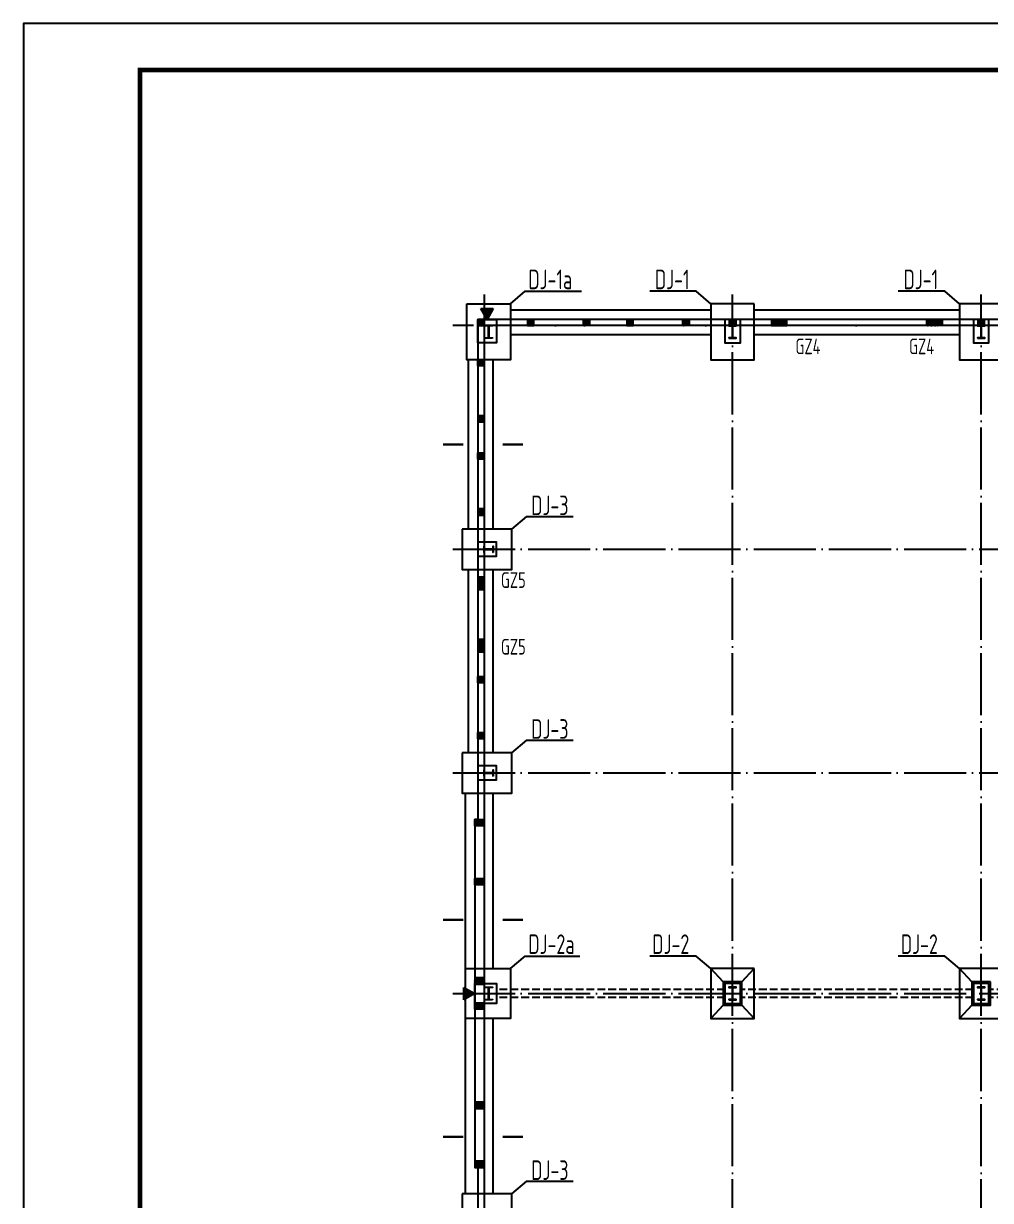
# Model space of a CAD drawing. Extents: x 32461 to 372567, y -698896 to 182569.
# Drawn here: x 74273 to 105393, y -39593 to -1707 of the extents above; entities that cross this region are included whole.
import ezdxf

# ---------------------------------------------------------------- set-up
doc = ezdxf.new("R2010")
doc.units = 0
doc.header["$LTSCALE"] = 1000
doc.header["$MEASUREMENT"] = 0
for name, pattern in [('DASH', [0.35, 0.25, -0.1]), ('DASHDOT', [25.4, 12.7, -6.35, 0, -6.35]), ('DOTE', [2.42, 2, -0.2, 0.02, -0.2])]:
    doc.linetypes.add(name, pattern=pattern)
for name, color, linetype in [('DHX', 1, 'DASHDOT'), ('DIM_SYMB', 3, 'CONTINUOUS'), ('DOTE', 252, 'CONTINUOUS'), ('GZ', 30, 'CONTINUOUS'), ('GZWZ', 20, 'CONTINUOUS'), ('PUB_TITLE', 4, 'CONTINUOUS'), ('S1', 2, 'CONTINUOUS'), ('WALL', 6, 'CONTINUOUS'), ('基础', 2, 'CONTINUOUS'), ('基础堆坡线', 97, 'CONTINUOUS'), ('基础编号', 255, 'CONTINUOUS'), ('柱', 2, 'CONTINUOUS'), ('梁', 4, 'DASH'), ('钢柱', 3, 'CONTINUOUS')]:
    doc.layers.add(name, color=color, linetype=linetype)
doc.styles.add('TSSD_REIN', font='atssdeng.shx', dxfattribs={"width": 0.7, "bigfont": 'atssdchn.shx'})

msp = doc.modelspace()

# ---------------------------------------------------------------- hatches: boundary and pattern name
at = {"layer": 'DHX'}
for points in [[(88990, -10882.5), (89389.7, -10882.5), (89193.1, -11230.6)], [(88445, -33133.6), (88445, -32733.9), (88793.1, -32930.6)]]:
    msp.add_hatch(color=256, dxfattribs=at).paths.add_polyline_path(points)
at = {"layer": 'GZ'}
h = msp.add_hatch(dxfattribs=at)
h.set_pattern_fill('钢筋混凝土', color=256, scale=20, style=0)
h.set_pattern_definition([(135, (142477.694, -87035.726), (35.35534, 35.35534), []), (130, (142477.69, -87035.73), (-143.45204, -12.55043), [15, -165]), (185, (142477.7, -87035.73), (27.75027, 150.43843), [12, -132]), (79.5486, (142465.74, -87036.77), (-115.70188, 137.8879), [12.74804, -140.22842]), (133.8158, (142477.7, -86995.73), (-213.4482, -33.1038), [22.5, -247.5]), (83.3644, (142459.9, -86998.48), (-186.93254, 194.82357), [19.12206, -210.3426]), (188.8158, (142477.7, -86995.73), (-186.9324, 194.8237), [18, -198]), (159, (142457.69, -87005.73), (-119.38141, -80.52378), [15, -165]), (214, (142457.7, -87005.73), (-48.66307, 145.03), [12, -132]), (108.5486, (142447.75, -87012.44), (-168.04453, 64.5061), [12.74804, -140.22842]), (142.5, (142477.694, -87035.726), (-2.43197, 66.57877), [0, -130.4, 0, -134, 0, -132.5]), (172.5, (142477.694, -87035.726), (-52.61391, 78.88234), [0, -76.4, 0, -127.4, 0, -50.5]), (212.5, (142522.294, -87035.726), (-106.764487, -4.510974), [0, -50, 0, -156, 0, -207]), (222.5, (142542.29, -87035.73), (-116.63723, 20.021), [0, -65, 0, -103.6, 0, -147])])
h.paths.add_polyline_path([(89093.1, -11230.6), (88893.1, -11230.6), (88893.1, -11430.6), (89093.1, -11430.6)])
h = msp.add_hatch(dxfattribs=at)
h.set_pattern_fill('钢筋混凝土', color=256, scale=20, style=0)
h.set_pattern_definition([(135, (144077.446, -87035.726), (35.35534, 35.35534), []), (130, (144077.45, -87035.73), (-143.45204, -12.55043), [15, -165]), (185, (144077.45, -87035.73), (27.75027, 150.43843), [12, -132]), (79.5486, (144065.49, -87036.77), (-115.70188, 137.8879), [12.74804, -140.22842]), (133.8158, (144077.45, -86995.73), (-213.4482, -33.1038), [22.5, -247.5]), (83.3644, (144059.66, -86998.48), (-186.93254, 194.82357), [19.12206, -210.3426]), (188.8158, (144077.45, -86995.73), (-186.9324, 194.8237), [18, -198]), (159, (144057.45, -87005.73), (-119.38141, -80.52378), [15, -165]), (214, (144057.45, -87005.73), (-48.66307, 145.03), [12, -132]), (108.5486, (144047.5, -87012.44), (-168.04453, 64.5061), [12.74804, -140.22842]), (142.5, (144077.446, -87035.726), (-2.43197, 66.57877), [0, -130.4, 0, -134, 0, -132.5]), (172.5, (144077.446, -87035.726), (-52.61391, 78.88234), [0, -76.4, 0, -127.4, 0, -50.5]), (212.5, (144122.046, -87035.726), (-106.764487, -4.510974), [0, -50, 0, -156, 0, -207]), (222.5, (144142.05, -87035.73), (-116.63723, 20.021), [0, -65, 0, -103.6, 0, -147])])
h.paths.add_polyline_path([(90692.8, -11230.6), (90492.8, -11230.6), (90492.8, -11430.6), (90692.8, -11430.6)])
h = msp.add_hatch(dxfattribs=at)
h.set_pattern_fill('钢筋混凝土', color=256, scale=20, style=0)
h.set_pattern_definition([(45, (38908.16, -87035.726), (-35.35534, 35.35534), []), (50, (38908.16, -87035.73), (143.45204, -12.55043), [15, -165]), (355, (38908.16, -87035.73), (-27.75027, 150.43843), [12, -132]), (100.4514, (38920.12, -87036.77), (115.70188, 137.8879), [12.74804, -140.22842]), (46.1842, (38908.16, -86995.73), (213.4482, -33.1038), [22.5, -247.5]), (96.6356, (38925.95, -86998.48), (186.93254, 194.82357), [19.12206, -210.3426]), (351.1842, (38908.16, -86995.73), (186.9324, 194.8237), [18, -198]), (21, (38928.16, -87005.73), (119.38141, -80.52378), [15, -165]), (326, (38928.16, -87005.73), (48.66307, 145.03), [12, -132]), (71.4514, (38938.11, -87012.44), (168.04453, 64.5061), [12.74804, -140.22842]), (37.5, (38908.16, -87035.726), (2.43197, 66.57877), [0, -130.4, 0, -134, 0, -132.5]), (7.5, (38908.16, -87035.726), (52.61391, 78.88234), [0, -76.4, 0, -127.4, 0, -50.5]), (327.5, (38863.56, -87035.726), (106.764487, -4.510974), [0, -50, 0, -156, 0, -207]), (317.5, (38843.56, -87035.73), (116.63723, 20.021), [0, -65, 0, -103.6, 0, -147])])
h.paths.add_polyline_path([(92292.8, -11230.6), (92492.8, -11230.6), (92492.8, -11430.6), (92292.8, -11430.6)])
h = msp.add_hatch(dxfattribs=at)
h.set_pattern_fill('钢筋混凝土', color=256, scale=20, style=0)
h.set_pattern_definition([(135, (147277.75, -87035.726), (35.35534, 35.35534), []), (130, (147277.75, -87035.73), (-143.45204, -12.55043), [15, -165]), (185, (147277.75, -87035.73), (27.75027, 150.43843), [12, -132]), (79.5486, (147265.8, -87036.77), (-115.70188, 137.8879), [12.74804, -140.22842]), (133.8158, (147277.75, -86995.73), (-213.4482, -33.1038), [22.5, -247.5]), (83.3644, (147259.96, -86998.48), (-186.93254, 194.82357), [19.12206, -210.3426]), (188.8158, (147277.75, -86995.73), (-186.9324, 194.8237), [18, -198]), (159, (147257.75, -87005.73), (-119.38141, -80.52378), [15, -165]), (214, (147257.75, -87005.73), (-48.66307, 145.03), [12, -132]), (108.5486, (147247.8, -87012.44), (-168.04453, 64.5061), [12.74804, -140.22842]), (142.5, (147277.75, -87035.726), (-2.43197, 66.57877), [0, -130.4, 0, -134, 0, -132.5]), (172.5, (147277.75, -87035.726), (-52.61391, 78.88234), [0, -76.4, 0, -127.4, 0, -50.5]), (212.5, (147322.35, -87035.726), (-106.764487, -4.510974), [0, -50, 0, -156, 0, -207]), (222.5, (147342.35, -87035.73), (-116.63723, 20.021), [0, -65, 0, -103.6, 0, -147])])
h.paths.add_polyline_path([(93893.1, -11230.6), (93693.1, -11230.6), (93693.1, -11430.6), (93893.1, -11430.6)])
h = msp.add_hatch(dxfattribs=at)
h.set_pattern_fill('钢筋混凝土', color=256, scale=20, style=0)
h.set_pattern_definition([(45, (42108.467, -87035.726), (-35.35534, 35.35534), []), (50, (42108.47, -87035.73), (143.45204, -12.55043), [15, -165]), (355, (42108.47, -87035.73), (-27.75027, 150.43843), [12, -132]), (100.4514, (42120.42, -87036.77), (115.70188, 137.8879), [12.74804, -140.22842]), (46.1842, (42108.47, -86995.73), (213.4482, -33.1038), [22.5, -247.5]), (96.6356, (42126.25, -86998.48), (186.93254, 194.82357), [19.12206, -210.3426]), (351.1842, (42108.47, -86995.73), (186.9324, 194.8237), [18, -198]), (21, (42128.47, -87005.73), (119.38141, -80.52378), [15, -165]), (326, (42128.47, -87005.73), (48.66307, 145.03), [12, -132]), (71.4514, (42138.42, -87012.44), (168.04453, 64.5061), [12.74804, -140.22842]), (37.5, (42108.467, -87035.726), (2.43197, 66.57877), [0, -130.4, 0, -134, 0, -132.5]), (7.5, (42108.47, -87035.726), (52.61391, 78.88234), [0, -76.4, 0, -127.4, 0, -50.5]), (327.5, (42063.867, -87035.726), (106.764487, -4.510974), [0, -50, 0, -156, 0, -207]), (317.5, (42043.87, -87035.73), (116.63723, 20.021), [0, -65, 0, -103.6, 0, -147])])
h.paths.add_polyline_path([(95493.1, -11230.6), (95693.1, -11230.6), (95693.1, -11430.6), (95493.1, -11430.6)])
h = msp.add_hatch(dxfattribs=at)
h.set_pattern_fill('钢筋混凝土', color=256, scale=20, style=0)
h.set_pattern_definition([(45, (43608.41, -87035.726), (-35.35534, 35.35534), []), (50, (43608.41, -87035.73), (143.45204, -12.55043), [15, -165]), (355, (43608.41, -87035.73), (-27.75027, 150.43843), [12, -132]), (100.4514, (43620.36, -87036.77), (115.70188, 137.8879), [12.74804, -140.22842]), (46.1842, (43608.4, -86995.73), (213.4482, -33.1038), [22.5, -247.5]), (96.6356, (43626.2, -86998.48), (186.93254, 194.82357), [19.12206, -210.3426]), (351.1842, (43608.4, -86995.73), (186.9324, 194.8237), [18, -198]), (21, (43628.41, -87005.73), (119.38141, -80.52378), [15, -165]), (326, (43628.41, -87005.73), (48.66307, 145.03), [12, -132]), (71.4514, (43638.36, -87012.44), (168.04453, 64.5061), [12.74804, -140.22842]), (37.5, (43608.41, -87035.726), (2.43197, 66.57877), [0, -130.4, 0, -134, 0, -132.5]), (7.5, (43608.41, -87035.726), (52.61391, 78.88234), [0, -76.4, 0, -127.4, 0, -50.5]), (327.5, (43563.81, -87035.726), (106.764487, -4.510974), [0, -50, 0, -156, 0, -207]), (317.5, (43543.81, -87035.73), (116.63723, 20.021), [0, -65, 0, -103.6, 0, -147])])
h.paths.add_polyline_path([(96993.1, -11230.6), (97193.1, -11230.6), (97193.1, -11430.6), (96993.1, -11430.6)])
h = msp.add_hatch(dxfattribs=at)
h.set_pattern_fill('钢筋混凝土', color=256, scale=20, style=0)
h.set_pattern_definition([(135, (152227.694, -87035.726), (35.35534, 35.35534), []), (130, (152227.69, -87035.73), (-143.45204, -12.55043), [15, -165]), (185, (152227.7, -87035.73), (27.75027, 150.43843), [12, -132]), (79.5486, (152215.74, -87036.77), (-115.70188, 137.8879), [12.74804, -140.22842]), (133.8158, (152227.7, -86995.73), (-213.4482, -33.1038), [22.5, -247.5]), (83.3644, (152209.9, -86998.48), (-186.93254, 194.82357), [19.12206, -210.3426]), (188.8158, (152227.7, -86995.73), (-186.9324, 194.8237), [18, -198]), (159, (152207.69, -87005.73), (-119.38141, -80.52378), [15, -165]), (214, (152207.7, -87005.73), (-48.66307, 145.03), [12, -132]), (108.5486, (152197.75, -87012.44), (-168.04453, 64.5061), [12.74804, -140.22842]), (142.5, (152227.694, -87035.726), (-2.43197, 66.57877), [0, -130.4, 0, -134, 0, -132.5]), (172.5, (152227.694, -87035.726), (-52.61391, 78.88234), [0, -76.4, 0, -127.4, 0, -50.5]), (212.5, (152272.294, -87035.726), (-106.764487, -4.510974), [0, -50, 0, -156, 0, -207]), (222.5, (152292.29, -87035.73), (-116.63723, 20.021), [0, -65, 0, -103.6, 0, -147])])
h.paths.add_polyline_path([(98843.1, -11230.6), (98343.1, -11230.6), (98343.1, -11430.6), (98843.1, -11430.6)])
h = msp.add_hatch(dxfattribs=at)
h.set_pattern_fill('钢筋混凝土', color=256, scale=20, style=0)
h.set_pattern_definition([(45, (49958.41, -87035.726), (-35.35534, 35.35534), []), (50, (49958.41, -87035.73), (143.45204, -12.55043), [15, -165]), (355, (49958.41, -87035.73), (-27.75027, 150.43843), [12, -132]), (100.4514, (49970.36, -87036.77), (115.70188, 137.8879), [12.74804, -140.22842]), (46.1842, (49958.4, -86995.73), (213.4482, -33.1038), [22.5, -247.5]), (96.6356, (49976.2, -86998.48), (186.93254, 194.82357), [19.12206, -210.3426]), (351.1842, (49958.4, -86995.73), (186.9324, 194.8237), [18, -198]), (21, (49978.41, -87005.73), (119.38141, -80.52378), [15, -165]), (326, (49978.41, -87005.73), (48.66307, 145.03), [12, -132]), (71.4514, (49988.36, -87012.44), (168.04453, 64.5061), [12.74804, -140.22842]), (37.5, (49958.41, -87035.726), (2.43197, 66.57877), [0, -130.4, 0, -134, 0, -132.5]), (7.5, (49958.41, -87035.726), (52.61391, 78.88234), [0, -76.4, 0, -127.4, 0, -50.5]), (327.5, (49913.81, -87035.726), (106.764487, -4.510974), [0, -50, 0, -156, 0, -207]), (317.5, (49893.81, -87035.73), (116.63723, 20.021), [0, -65, 0, -103.6, 0, -147])])
h.paths.add_polyline_path([(103343.1, -11230.6), (103843.1, -11230.6), (103843.1, -11430.6), (103343.1, -11430.6)])
h = msp.add_hatch(dxfattribs=at)
h.set_pattern_fill('钢筋混凝土', color=256, scale=20, style=0)
h.set_pattern_definition([(45, (51608.41, -87035.726), (-35.35534, 35.35534), []), (50, (51608.41, -87035.73), (143.45204, -12.55043), [15, -165]), (355, (51608.41, -87035.73), (-27.75027, 150.43843), [12, -132]), (100.4514, (51620.36, -87036.77), (115.70188, 137.8879), [12.74804, -140.22842]), (46.1842, (51608.4, -86995.73), (213.4482, -33.1038), [22.5, -247.5]), (96.6356, (51626.2, -86998.48), (186.93254, 194.82357), [19.12206, -210.3426]), (351.1842, (51608.4, -86995.73), (186.9324, 194.8237), [18, -198]), (21, (51628.41, -87005.73), (119.38141, -80.52378), [15, -165]), (326, (51628.41, -87005.73), (48.66307, 145.03), [12, -132]), (71.4514, (51638.36, -87012.44), (168.04453, 64.5061), [12.74804, -140.22842]), (37.5, (51608.41, -87035.726), (2.43197, 66.57877), [0, -130.4, 0, -134, 0, -132.5]), (7.5, (51608.41, -87035.726), (52.61391, 78.88234), [0, -76.4, 0, -127.4, 0, -50.5]), (327.5, (51563.81, -87035.726), (106.764487, -4.510974), [0, -50, 0, -156, 0, -207]), (317.5, (51543.81, -87035.73), (116.63723, 20.021), [0, -65, 0, -103.6, 0, -147])])
h.paths.add_polyline_path([(104993.1, -11230.6), (105193.1, -11230.6), (105193.1, -11430.6), (104993.1, -11430.6)])
h = msp.add_hatch(dxfattribs=at)
h.set_pattern_fill('钢筋混凝土', color=256, scale=20, style=0)
h.set_pattern_definition([(225, (142477.694, 63074.32), (35.35534, -35.35534), []), (230, (142477.69, 63074.32), (-143.45204, 12.55043), [15, -165]), (175, (142477.7, 63074.32), (27.75027, -150.43843), [12, -132]), (280.4514, (142465.74, 63075.37), (-115.70188, -137.8879), [12.74804, -140.22842]), (226.1842, (142477.7, 63034.32), (-213.4482, 33.1038), [22.5, -247.5]), (276.6356, (142459.9, 63037.08), (-186.93254, -194.82357), [19.12206, -210.3426]), (171.1842, (142477.7, 63034.32), (-186.9324, -194.8237), [18, -198]), (201, (142457.69, 63044.32), (-119.38141, 80.52378), [15, -165]), (146, (142457.7, 63044.32), (-48.66307, -145.03), [12, -132]), (251.4514, (142447.75, 63051.03), (-168.04453, -64.5061), [12.74804, -140.22842]), (217.5, (142477.694, 63074.32), (-2.43197, -66.57877), [0, -130.4, 0, -134, 0, -132.5]), (187.5, (142477.694, 63074.32), (-52.61391, -78.88234), [0, -76.4, 0, -127.4, 0, -50.5]), (147.5, (142522.294, 63074.32), (-106.764487, 4.510974), [0, -50, 0, -156, 0, -207]), (137.5, (142542.29, 63074.32), (-116.63723, -20.021), [0, -65, 0, -103.6, 0, -147])])
h.paths.add_polyline_path([(89093.1, -12730.8), (88893.1, -12730.8), (88893.1, -12530.8), (89093.1, -12530.8)])
h = msp.add_hatch(dxfattribs=at)
h.set_pattern_fill('钢筋混凝土', color=256, scale=20, style=0)
h.set_pattern_definition([(135, (142477.694, -90136.01), (35.35534, 35.35534), []), (130, (142477.69, -90136.01), (-143.45204, -12.55043), [15, -165]), (185, (142477.7, -90136.01), (27.75027, 150.43843), [12, -132]), (79.5486, (142465.74, -90137.05), (-115.70188, 137.8879), [12.74804, -140.22842]), (133.8158, (142477.7, -90096.01), (-213.4482, -33.1038), [22.5, -247.5]), (83.3644, (142459.9, -90098.77), (-186.93254, 194.82357), [19.12206, -210.3426]), (188.8158, (142477.7, -90096), (-186.9324, 194.8237), [18, -198]), (159, (142457.69, -90106.01), (-119.38141, -80.52378), [15, -165]), (214, (142457.7, -90106.01), (-48.66307, 145.03), [12, -132]), (108.5486, (142447.75, -90112.72), (-168.04453, 64.5061), [12.74804, -140.22842]), (142.5, (142477.694, -90136.01), (-2.43197, 66.57877), [0, -130.4, 0, -134, 0, -132.5]), (172.5, (142477.694, -90136.01), (-52.61391, 78.88234), [0, -76.4, 0, -127.4, 0, -50.5]), (212.5, (142522.294, -90136.01), (-106.764487, -4.510974), [0, -50, 0, -156, 0, -207]), (222.5, (142542.29, -90136.01), (-116.63723, 20.021), [0, -65, 0, -103.6, 0, -147])])
h.paths.add_polyline_path([(89093.1, -14330.8), (88893.1, -14330.8), (88893.1, -14530.8), (89093.1, -14530.8)])
h = msp.add_hatch(dxfattribs=at)
h.set_pattern_fill('钢筋混凝土', color=256, scale=20, style=0)
h.set_pattern_definition([(225, (142477.694, 60074.805), (35.35534, -35.35534), []), (230, (142477.69, 60074.8), (-143.45204, 12.55043), [15, -165]), (175, (142477.7, 60074.8), (27.75027, -150.43843), [12, -132]), (280.4514, (142465.74, 60075.85), (-115.70188, -137.8879), [12.74804, -140.22842]), (226.1842, (142477.7, 60034.8), (-213.4482, 33.1038), [22.5, -247.5]), (276.6356, (142459.9, 60037.56), (-186.93254, -194.82357), [19.12206, -210.3426]), (171.1842, (142477.7, 60034.8), (-186.9324, -194.8237), [18, -198]), (201, (142457.69, 60044.8), (-119.38141, 80.52378), [15, -165]), (146, (142457.7, 60044.8), (-48.66307, -145.03), [12, -132]), (251.4514, (142447.75, 60051.52), (-168.04453, -64.5061), [12.74804, -140.22842]), (217.5, (142477.694, 60074.805), (-2.43197, -66.57877), [0, -130.4, 0, -134, 0, -132.5]), (187.5, (142477.694, 60074.805), (-52.61391, -78.88234), [0, -76.4, 0, -127.4, 0, -50.5]), (147.5, (142522.294, 60074.805), (-106.764487, 4.510974), [0, -50, 0, -156, 0, -207]), (137.5, (142542.29, 60074.805), (-116.63723, -20.021), [0, -65, 0, -103.6, 0, -147])])
h.paths.add_polyline_path([(89093.1, -15730.4), (88893.1, -15730.4), (88893.1, -15530.4), (89093.1, -15530.4)])
h = msp.add_hatch(dxfattribs=at)
h.set_pattern_fill('钢筋混凝土', color=256, scale=20, style=0)
h.set_pattern_definition([(135, (142477.694, -93135.523), (35.35534, 35.35534), []), (130, (142477.69, -93135.52), (-143.45204, -12.55043), [15, -165]), (185, (142477.7, -93135.52), (27.75027, 150.43843), [12, -132]), (79.5486, (142465.74, -93136.57), (-115.70188, 137.8879), [12.74804, -140.22842]), (133.8158, (142477.7, -93095.52), (-213.4482, -33.1038), [22.5, -247.5]), (83.3644, (142459.9, -93098.28), (-186.93254, 194.82357), [19.12206, -210.3426]), (188.8158, (142477.7, -93095.52), (-186.9324, 194.8237), [18, -198]), (159, (142457.69, -93105.52), (-119.38141, -80.52378), [15, -165]), (214, (142457.7, -93105.52), (-48.66307, 145.03), [12, -132]), (108.5486, (142447.75, -93112.23), (-168.04453, 64.5061), [12.74804, -140.22842]), (142.5, (142477.694, -93135.523), (-2.43197, 66.57877), [0, -130.4, 0, -134, 0, -132.5]), (172.5, (142477.694, -93135.52), (-52.61391, 78.88234), [0, -76.4, 0, -127.4, 0, -50.5]), (212.5, (142522.294, -93135.523), (-106.764487, -4.510974), [0, -50, 0, -156, 0, -207]), (222.5, (142542.29, -93135.52), (-116.63723, 20.021), [0, -65, 0, -103.6, 0, -147])])
h.paths.add_polyline_path([(89093.1, -17330.4), (88893.1, -17330.4), (88893.1, -17530.4), (89093.1, -17530.4)])
h = msp.add_hatch(dxfattribs=at)
h.set_pattern_fill('钢筋混凝土', color=256, scale=20, style=0)
h.set_pattern_definition([(135, (142477.694, -95585.726), (35.35534, 35.35534), []), (130, (142477.69, -95585.73), (-143.45204, -12.55043), [15, -165]), (185, (142477.7, -95585.73), (27.75027, 150.43843), [12, -132]), (79.5486, (142465.74, -95586.77), (-115.70188, 137.8879), [12.74804, -140.22842]), (133.8158, (142477.7, -95545.73), (-213.4482, -33.1038), [22.5, -247.5]), (83.3644, (142459.9, -95548.48), (-186.93254, 194.82357), [19.12206, -210.3426]), (188.8158, (142477.7, -95545.73), (-186.9324, 194.8237), [18, -198]), (159, (142457.69, -95555.73), (-119.38141, -80.52378), [15, -165]), (214, (142457.7, -95555.73), (-48.66307, 145.03), [12, -132]), (108.5486, (142447.75, -95562.44), (-168.04453, 64.5061), [12.74804, -140.22842]), (142.5, (142477.694, -95585.726), (-2.43197, 66.57877), [0, -130.4, 0, -134, 0, -132.5]), (172.5, (142477.694, -95585.726), (-52.61391, 78.88234), [0, -76.4, 0, -127.4, 0, -50.5]), (212.5, (142522.294, -95585.726), (-106.764487, -4.510974), [0, -50, 0, -156, 0, -207]), (222.5, (142542.29, -95585.73), (-116.63723, 20.021), [0, -65, 0, -103.6, 0, -147])])
h.paths.add_polyline_path([(89093.1, -19530.8), (88893.1, -19530.8), (88893.1, -19930.8), (89093.1, -19930.8)])
h = msp.add_hatch(dxfattribs=at)
h.set_pattern_fill('钢筋混凝土', color=256, scale=20, style=0)
h.set_pattern_definition([(135, (142477.694, -97585.726), (35.35534, 35.35534), []), (130, (142477.69, -97585.73), (-143.45204, -12.55043), [15, -165]), (185, (142477.7, -97585.73), (27.75027, 150.43843), [12, -132]), (79.5486, (142465.74, -97586.77), (-115.70188, 137.8879), [12.74804, -140.22842]), (133.8158, (142477.7, -97545.73), (-213.4482, -33.1038), [22.5, -247.5]), (83.3644, (142459.9, -97548.48), (-186.93254, 194.82357), [19.12206, -210.3426]), (188.8158, (142477.7, -97545.73), (-186.9324, 194.8237), [18, -198]), (159, (142457.69, -97555.73), (-119.38141, -80.52378), [15, -165]), (214, (142457.7, -97555.73), (-48.66307, 145.03), [12, -132]), (108.5486, (142447.75, -97562.44), (-168.04453, 64.5061), [12.74804, -140.22842]), (142.5, (142477.694, -97585.726), (-2.43197, 66.57877), [0, -130.4, 0, -134, 0, -132.5]), (172.5, (142477.694, -97585.726), (-52.61391, 78.88234), [0, -76.4, 0, -127.4, 0, -50.5]), (212.5, (142522.294, -97585.726), (-106.764487, -4.510974), [0, -50, 0, -156, 0, -207]), (222.5, (142542.29, -97585.73), (-116.63723, 20.021), [0, -65, 0, -103.6, 0, -147])])
h.paths.add_polyline_path([(89093.1, -21530.8), (88893.1, -21530.8), (88893.1, -21930.8), (89093.1, -21930.8)])
h = msp.add_hatch(dxfattribs=at)
h.set_pattern_fill('钢筋混凝土', color=256, scale=20, style=0)
h.set_pattern_definition([(225, (142477.694, 52874.885), (35.35534, -35.35534), []), (230, (142477.69, 52874.89), (-143.45204, 12.55043), [15, -165]), (175, (142477.7, 52874.89), (27.75027, -150.43843), [12, -132]), (280.4514, (142465.74, 52875.93), (-115.70188, -137.8879), [12.74804, -140.22842]), (226.1842, (142477.7, 52834.89), (-213.4482, 33.1038), [22.5, -247.5]), (276.6356, (142459.9, 52837.64), (-186.93254, -194.82357), [19.12206, -210.3426]), (171.1842, (142477.7, 52834.89), (-186.9324, -194.8237), [18, -198]), (201, (142457.69, 52844.89), (-119.38141, 80.52378), [15, -165]), (146, (142457.7, 52844.89), (-48.66307, -145.03), [12, -132]), (251.4514, (142447.75, 52851.6), (-168.04453, -64.5061), [12.74804, -140.22842]), (217.5, (142477.694, 52874.885), (-2.43197, -66.57877), [0, -130.4, 0, -134, 0, -132.5]), (187.5, (142477.694, 52874.885), (-52.61391, -78.88234), [0, -76.4, 0, -127.4, 0, -50.5]), (147.5, (142522.294, 52874.885), (-106.764487, 4.510974), [0, -50, 0, -156, 0, -207]), (137.5, (142542.29, 52874.885), (-116.63723, -20.021), [0, -65, 0, -103.6, 0, -147])])
h.paths.add_polyline_path([(89093.1, -22930.3), (88893.1, -22930.3), (88893.1, -22730.3), (89093.1, -22730.3)])
h = msp.add_hatch(dxfattribs=at)
h.set_pattern_fill('钢筋混凝土', color=256, scale=20, style=0)
h.set_pattern_definition([(225, (142477.694, 51074.885), (35.35534, -35.35534), []), (230, (142477.69, 51074.89), (-143.45204, 12.55043), [15, -165]), (175, (142477.7, 51074.89), (27.75027, -150.43843), [12, -132]), (280.4514, (142465.74, 51075.93), (-115.70188, -137.8879), [12.74804, -140.22842]), (226.1842, (142477.7, 51034.89), (-213.4482, 33.1038), [22.5, -247.5]), (276.6356, (142459.9, 51037.64), (-186.93254, -194.82357), [19.12206, -210.3426]), (171.1842, (142477.7, 51034.89), (-186.9324, -194.8237), [18, -198]), (201, (142457.69, 51044.89), (-119.38141, 80.52378), [15, -165]), (146, (142457.7, 51044.89), (-48.66307, -145.03), [12, -132]), (251.4514, (142447.75, 51051.6), (-168.04453, -64.5061), [12.74804, -140.22842]), (217.5, (142477.694, 51074.885), (-2.43197, -66.57877), [0, -130.4, 0, -134, 0, -132.5]), (187.5, (142477.694, 51074.885), (-52.61391, -78.88234), [0, -76.4, 0, -127.4, 0, -50.5]), (147.5, (142522.294, 51074.885), (-106.764487, 4.510974), [0, -50, 0, -156, 0, -207]), (137.5, (142542.29, 51074.885), (-116.63723, -20.021), [0, -65, 0, -103.6, 0, -147])])
h.paths.add_polyline_path([(89093.1, -24730.3), (88893.1, -24730.3), (88893.1, -24530.3), (89093.1, -24530.3)])
h = msp.add_hatch(dxfattribs=at)
h.set_pattern_fill('钢筋混凝土', color=256, scale=20, style=0)
h.set_pattern_definition([(225, (142477.694, 48274.6), (35.35534, -35.35534), []), (230, (142477.69, 48274.6), (-143.45204, 12.55043), [15, -165]), (175, (142477.7, 48274.6), (27.75027, -150.43843), [12, -132]), (280.4514, (142465.74, 48275.65), (-115.70188, -137.8879), [12.74804, -140.22842]), (226.1842, (142477.7, 48234.6), (-213.4482, 33.1038), [22.5, -247.5]), (276.6356, (142459.9, 48237.36), (-186.93254, -194.82357), [19.12206, -210.3426]), (171.1842, (142477.7, 48234.6), (-186.9324, -194.8237), [18, -198]), (201, (142457.69, 48244.6), (-119.38141, 80.52378), [15, -165]), (146, (142457.7, 48244.6), (-48.66307, -145.03), [12, -132]), (251.4514, (142447.75, 48251.31), (-168.04453, -64.5061), [12.74804, -140.22842]), (217.5, (142477.694, 48274.6), (-2.43197, -66.57877), [0, -130.4, 0, -134, 0, -132.5]), (187.5, (142477.694, 48274.6), (-52.61391, -78.88234), [0, -76.4, 0, -127.4, 0, -50.5]), (147.5, (142522.294, 48274.6), (-106.764487, 4.510974), [0, -50, 0, -156, 0, -207]), (137.5, (142542.29, 48274.6), (-116.63723, -20.021), [0, -65, 0, -103.6, 0, -147])])
h.paths.add_polyline_path([(89093.1, -27530.6), (88793.1, -27530.6), (88793.1, -27330.6), (89093.1, -27330.6)])
h = msp.add_hatch(dxfattribs=at)
h.set_pattern_fill('钢筋混凝土', color=256, scale=20, style=0)
h.set_pattern_definition([(225, (142477.694, 46374.6), (35.35534, -35.35534), []), (230, (142477.69, 46374.6), (-143.45204, 12.55043), [15, -165]), (175, (142477.7, 46374.6), (27.75027, -150.43843), [12, -132]), (280.4514, (142465.74, 46375.65), (-115.70188, -137.8879), [12.74804, -140.22842]), (226.1842, (142477.7, 46334.6), (-213.4482, 33.1038), [22.5, -247.5]), (276.6356, (142459.9, 46337.36), (-186.93254, -194.82357), [19.12206, -210.3426]), (171.1842, (142477.7, 46334.6), (-186.9324, -194.8237), [18, -198]), (201, (142457.69, 46344.6), (-119.38141, 80.52378), [15, -165]), (146, (142457.7, 46344.6), (-48.66307, -145.03), [12, -132]), (251.4514, (142447.75, 46351.31), (-168.04453, -64.5061), [12.74804, -140.22842]), (217.5, (142477.694, 46374.6), (-2.43197, -66.57877), [0, -130.4, 0, -134, 0, -132.5]), (187.5, (142477.694, 46374.6), (-52.61391, -78.88234), [0, -76.4, 0, -127.4, 0, -50.5]), (147.5, (142522.294, 46374.6), (-106.764487, 4.510974), [0, -50, 0, -156, 0, -207]), (137.5, (142542.29, 46374.6), (-116.63723, -20.021), [0, -65, 0, -103.6, 0, -147])])
h.paths.add_polyline_path([(89093.1, -29430.6), (88793.1, -29430.6), (88793.1, -29230.6), (89093.1, -29230.6)])
h = msp.add_hatch(dxfattribs=at)
h.set_pattern_fill('钢筋混凝土', color=256, scale=20, style=0)
h.set_pattern_definition([(135, (142477.694, -108235.726), (35.35534, 35.35534), []), (130, (142477.69, -108235.73), (-143.45204, -12.55043), [15, -165]), (185, (142477.7, -108235.73), (27.75027, 150.43843), [12, -132]), (79.5486, (142465.74, -108236.77), (-115.70188, 137.8879), [12.74804, -140.22842]), (133.8158, (142477.7, -108195.73), (-213.4482, -33.1038), [22.5, -247.5]), (83.3644, (142459.9, -108198.48), (-186.93254, 194.82357), [19.12206, -210.3426]), (188.8158, (142477.7, -108195.73), (-186.9324, 194.8237), [18, -198]), (159, (142457.69, -108205.73), (-119.38141, -80.52378), [15, -165]), (214, (142457.7, -108205.73), (-48.66307, 145.03), [12, -132]), (108.5486, (142447.75, -108212.44), (-168.04453, 64.5061), [12.74804, -140.22842]), (142.5, (142477.694, -108235.726), (-2.43197, 66.57877), [0, -130.4, 0, -134, 0, -132.5]), (172.5, (142477.694, -108235.726), (-52.61391, 78.88234), [0, -76.4, 0, -127.4, 0, -50.5]), (212.5, (142522.294, -108235.726), (-106.764487, -4.510974), [0, -50, 0, -156, 0, -207]), (222.5, (142542.29, -108235.73), (-116.63723, 20.021), [0, -65, 0, -103.6, 0, -147])])
h.paths.add_polyline_path([(89093.1, -32430.6), (88793.1, -32430.6), (88793.1, -32630.6), (89093.1, -32630.6)])
h = msp.add_hatch(dxfattribs=at)
h.set_pattern_fill('钢筋混凝土', color=256, scale=20, style=0)
h.set_pattern_definition([(225, (142477.694, 42374.6), (35.35534, -35.35534), []), (230, (142477.69, 42374.6), (-143.45204, 12.55043), [15, -165]), (175, (142477.7, 42374.6), (27.75027, -150.43843), [12, -132]), (280.4514, (142465.74, 42375.65), (-115.70188, -137.8879), [12.74804, -140.22842]), (226.1842, (142477.7, 42334.6), (-213.4482, 33.1038), [22.5, -247.5]), (276.6356, (142459.9, 42337.36), (-186.93254, -194.82357), [19.12206, -210.3426]), (171.1842, (142477.7, 42334.6), (-186.9324, -194.8237), [18, -198]), (201, (142457.69, 42344.6), (-119.38141, 80.52378), [15, -165]), (146, (142457.7, 42344.6), (-48.66307, -145.03), [12, -132]), (251.4514, (142447.75, 42351.31), (-168.04453, -64.5061), [12.74804, -140.22842]), (217.5, (142477.694, 42374.6), (-2.43197, -66.57877), [0, -130.4, 0, -134, 0, -132.5]), (187.5, (142477.694, 42374.6), (-52.61391, -78.88234), [0, -76.4, 0, -127.4, 0, -50.5]), (147.5, (142522.294, 42374.6), (-106.764487, 4.510974), [0, -50, 0, -156, 0, -207]), (137.5, (142542.29, 42374.6), (-116.63723, -20.021), [0, -65, 0, -103.6, 0, -147])])
h.paths.add_polyline_path([(89093.1, -33430.6), (88793.1, -33430.6), (88793.1, -33230.6), (89093.1, -33230.6)])
h = msp.add_hatch(dxfattribs=at)
h.set_pattern_fill('钢筋混凝土', color=256, scale=20, style=0)
h.set_pattern_definition([(135, (142377.694, -112235.726), (35.35534, 35.35534), []), (130, (142377.69, -112235.73), (-143.45204, -12.55043), [15, -165]), (185, (142377.7, -112235.73), (27.75027, 150.43843), [12, -132]), (79.5486, (142365.74, -112236.77), (-115.70188, 137.8879), [12.74804, -140.22842]), (133.8158, (142377.7, -112195.73), (-213.4482, -33.1038), [22.5, -247.5]), (83.3644, (142359.9, -112198.48), (-186.93254, 194.82357), [19.12206, -210.3426]), (188.8158, (142377.7, -112195.73), (-186.9324, 194.8237), [18, -198]), (159, (142357.69, -112205.73), (-119.38141, -80.52378), [15, -165]), (214, (142357.7, -112205.73), (-48.66307, 145.03), [12, -132]), (108.5486, (142347.75, -112212.44), (-168.04453, 64.5061), [12.74804, -140.22842]), (142.5, (142377.694, -112235.726), (-2.43197, 66.57877), [0, -130.4, 0, -134, 0, -132.5]), (172.5, (142377.694, -112235.726), (-52.61391, 78.88234), [0, -76.4, 0, -127.4, 0, -50.5]), (212.5, (142422.294, -112235.726), (-106.764487, -4.510974), [0, -50, 0, -156, 0, -207]), (222.5, (142442.29, -112235.73), (-116.63723, 20.021), [0, -65, 0, -103.6, 0, -147])])
h.paths.add_polyline_path([(89093.1, -36430.6), (88793.1, -36430.6), (88793.1, -36630.6), (89093.1, -36630.6)])
h = msp.add_hatch(dxfattribs=at)
h.set_pattern_fill('钢筋混凝土', color=256, scale=20, style=0)
h.set_pattern_definition([(135, (142377.694, -114135.726), (35.35534, 35.35534), []), (130, (142377.69, -114135.73), (-143.45204, -12.55043), [15, -165]), (185, (142377.7, -114135.73), (27.75027, 150.43843), [12, -132]), (79.5486, (142365.74, -114136.77), (-115.70188, 137.8879), [12.74804, -140.22842]), (133.8158, (142377.7, -114095.73), (-213.4482, -33.1038), [22.5, -247.5]), (83.3644, (142359.9, -114098.48), (-186.93254, 194.82357), [19.12206, -210.3426]), (188.8158, (142377.7, -114095.73), (-186.9324, 194.8237), [18, -198]), (159, (142357.69, -114105.73), (-119.38141, -80.52378), [15, -165]), (214, (142357.7, -114105.73), (-48.66307, 145.03), [12, -132]), (108.5486, (142347.75, -114112.44), (-168.04453, 64.5061), [12.74804, -140.22842]), (142.5, (142377.694, -114135.726), (-2.43197, 66.57877), [0, -130.4, 0, -134, 0, -132.5]), (172.5, (142377.694, -114135.726), (-52.61391, 78.88234), [0, -76.4, 0, -127.4, 0, -50.5]), (212.5, (142422.294, -114135.726), (-106.764487, -4.510974), [0, -50, 0, -156, 0, -207]), (222.5, (142442.29, -114135.73), (-116.63723, 20.021), [0, -65, 0, -103.6, 0, -147])])
h.paths.add_polyline_path([(89093.1, -38330.6), (88793.1, -38330.6), (88793.1, -38530.6), (89093.1, -38530.6)])

# ---------------------------------------------------------------- linework, layer by layer
at = {"layer": 'DHX'}
for points in [[(88990, -10882.5), (89389.7, -10882.5), (89193.1, -11230.6)], [(88445, -33133.6), (88445, -32733.9), (88793.1, -32930.6)]]:
    msp.add_lwpolyline(points, close=True, dxfattribs=at)
at = {"layer": 'DIM_SYMB', "const_width": 75}
for points in [[(88430.6, -15260.9), (87770.8, -15260.9)], [(90348.8, -15260.9), (89689, -15260.9)], [(88430.6, -30562.8), (87770.8, -30562.8)], [(90348.8, -30562.8), (89689, -30562.8)], [(88430.6, -37548.1), (87770.8, -37548.1)], [(90348.8, -37548.1), (89689, -37548.1)]]:
    msp.add_lwpolyline(points, dxfattribs=at)
at = {"layer": 'DOTE', "color": 251, "linetype": 'DOTE'}
for p, q in [((89093.1, -10430.6), (89093.1, -55430.6)), ((97093.1, -55430.6), (97093.1, -10430.6)), ((105093.1, -55430.6), (105093.1, -10430.6)), ((154093.1, -11430.6), (88093.1, -11430.6)), ((88093.1, -18630.6), (154193.1, -18630.6)), ((88093.1, -25830.6), (154193.1, -25830.6)), ((88093.1, -32930.6), (154093.1, -32930.6))]:
    msp.add_line(p, q, dxfattribs=at)
at = {"layer": 'GZ'}
for points in [[(89093.1, -11230.6), (88893.1, -11230.6), (88893.1, -11430.6), (89093.1, -11430.6)], [(90692.8, -11230.6), (90492.8, -11230.6), (90492.8, -11430.6), (90692.8, -11430.6)], [(92292.8, -11230.6), (92492.8, -11230.6), (92492.8, -11430.6), (92292.8, -11430.6)], [(93893.1, -11230.6), (93693.1, -11230.6), (93693.1, -11430.6), (93893.1, -11430.6)], [(95493.1, -11230.6), (95693.1, -11230.6), (95693.1, -11430.6), (95493.1, -11430.6)], [(96993.1, -11230.6), (97193.1, -11230.6), (97193.1, -11430.6), (96993.1, -11430.6)], [(98843.1, -11230.6), (98343.1, -11230.6), (98343.1, -11430.6), (98843.1, -11430.6)], [(103343.1, -11230.6), (103843.1, -11230.6), (103843.1, -11430.6), (103343.1, -11430.6)], [(104993.1, -11230.6), (105193.1, -11230.6), (105193.1, -11430.6), (104993.1, -11430.6)], [(89093.1, -12730.8), (88893.1, -12730.8), (88893.1, -12530.8), (89093.1, -12530.8)], [(89093.1, -14330.8), (88893.1, -14330.8), (88893.1, -14530.8), (89093.1, -14530.8)], [(89093.1, -15730.4), (88893.1, -15730.4), (88893.1, -15530.4), (89093.1, -15530.4)], [(89093.1, -17330.4), (88893.1, -17330.4), (88893.1, -17530.4), (89093.1, -17530.4)], [(89093.1, -19530.8), (88893.1, -19530.8), (88893.1, -19930.8), (89093.1, -19930.8)], [(89093.1, -21530.8), (88893.1, -21530.8), (88893.1, -21930.8), (89093.1, -21930.8)], [(89093.1, -22930.3), (88893.1, -22930.3), (88893.1, -22730.3), (89093.1, -22730.3)], [(89093.1, -24730.3), (88893.1, -24730.3), (88893.1, -24530.3), (89093.1, -24530.3)], [(89093.1, -27530.6), (88793.1, -27530.6), (88793.1, -27330.6), (89093.1, -27330.6)], [(89093.1, -29430.6), (88793.1, -29430.6), (88793.1, -29230.6), (89093.1, -29230.6)], [(89093.1, -32430.6), (88793.1, -32430.6), (88793.1, -32630.6), (89093.1, -32630.6)], [(89093.1, -33430.6), (88793.1, -33430.6), (88793.1, -33230.6), (89093.1, -33230.6)], [(89093.1, -36430.6), (88793.1, -36430.6), (88793.1, -36630.6), (89093.1, -36630.6)], [(89093.1, -38330.6), (88793.1, -38330.6), (88793.1, -38530.6), (89093.1, -38530.6)]]:
    msp.add_lwpolyline(points, close=True, dxfattribs=at)
at = {"layer": 'PUB_TITLE'}
msp.add_lwpolyline([(74273.1, -64706.8), (185723.1, -64706.8), (185723.1, -1706.8), (74273.1, -1706.8)], close=True, dxfattribs=at)
at = {"layer": 'PUB_TITLE', "const_width": 150}
msp.add_lwpolyline([(78023.1, -63206.8), (184223.1, -63206.8), (184223.1, -3206.8), (78023.1, -3206.8)], close=True, dxfattribs=at)
at = {"layer": 'S1'}
for p, q in [((96393.1, -10930.6), (89943.1, -10930.6)), ((104393.1, -10930.6), (97793.1, -10930.6)), ((96393.1, -11730.6), (89943.1, -11730.6)), ((104393.1, -11730.6), (97793.1, -11730.6)), ((88593.1, -17980.6), (88593.1, -12530.6)), ((89393.1, -17980.6), (89393.1, -12530.6)), ((88593.1, -25180.6), (88593.1, -19280.6)), ((89393.1, -25180.6), (89393.1, -19280.6)), ((88493.1, -32130.6), (88493.1, -26480.6)), ((89393.1, -32130.6), (89393.1, -26480.6)), ((88493.1, -39380.6), (88493.1, -33730.6)), ((89393.1, -39380.6), (89393.1, -33730.6))]:
    msp.add_line(p, q, dxfattribs=at)
at = {"layer": 'WALL'}
for p, q in [((136543.1, -11230.6), (88893.1, -11230.6)), ((88893.1, -11230.6), (88893.1, -27330.6)), ((135943.1, -11430.6), (89093.1, -11430.6)), ((89093.1, -11430.6), (89093.1, -54430.6)), ((88893.1, -27330.6), (88793.1, -27330.6)), ((88793.1, -27330.6), (88793.1, -38530.6)), ((88793.1, -38530.6), (88893.1, -38530.6)), ((88893.1, -38530.6), (88893.1, -54630.6))]:
    msp.add_line(p, q, dxfattribs=at)
at = {"layer": '基础'}
for points in [[(88543.1, -10730.6), (89943.1, -10730.6), (89943.1, -12530.6), (88543.1, -12530.6)], [(97793.1, -10730.6), (96393.1, -10730.6), (96393.1, -12530.6), (97793.1, -12530.6)], [(105793.1, -10730.6), (104393.1, -10730.6), (104393.1, -12530.6), (105793.1, -12530.6)], [(88393.1, -17980.6), (88393.1, -19280.6), (89993.1, -19280.6), (89993.1, -17980.6)], [(88393.1, -25180.6), (88393.1, -26480.6), (89993.1, -26480.6), (89993.1, -25180.6)], [(88493.1, -32130.6), (89943.1, -32130.6), (89943.1, -33730.6), (88493.1, -33730.6)], [(97793.1, -32130.6), (96393.1, -32130.6), (96393.1, -33730.6), (97793.1, -33730.6)], [(105793.1, -32130.6), (104393.1, -32130.6), (104393.1, -33730.6), (105793.1, -33730.6)], [(88393.1, -39380.6), (88393.1, -40680.6), (89993.1, -40680.6), (89993.1, -39380.6)]]:
    msp.add_lwpolyline(points, close=True, dxfattribs=at)
at = {"layer": '基础堆坡线'}
for p, q in [((96793.1, -32555.6), (96393.1, -32130.6)), ((97393.1, -32555.6), (97793.1, -32130.6)), ((104793.1, -32555.6), (104393.1, -32130.6)), ((96793.1, -33305.6), (96393.1, -33730.6)), ((97393.1, -33305.6), (97793.1, -33730.6)), ((104793.1, -33305.6), (104393.1, -33730.6))]:
    msp.add_line(p, q, dxfattribs=at)
for points in [[(97393.1, -32555.6), (96793.1, -32555.6), (96793.1, -33305.6), (97393.1, -33305.6)], [(105393.1, -32555.6), (104793.1, -32555.6), (104793.1, -33305.6), (105393.1, -33305.6)]]:
    msp.add_lwpolyline(points, close=True, dxfattribs=at)
at = {"layer": '基础编号'}
for points in [[(89943.1, -10730.6), (90416.8, -10323.8), (92227.1, -10323.8)], [(96393.1, -10730.6), (95919.3, -10323.8), (94426.5, -10323.8)], [(104393.1, -10730.6), (103919.3, -10323.8), (102426.5, -10323.8)], [(89993.1, -17980.6), (90466.8, -17573.8), (91959.6, -17573.8)], [(89993.1, -25180.6), (90466.8, -24773.8), (91959.6, -24773.8)], [(89943.1, -32130.6), (90416.8, -31723.8), (92178.6, -31723.8)], [(96393.1, -32130.6), (95919.3, -31723.8), (94426.5, -31723.8)], [(104393.1, -32130.6), (103919.3, -31723.8), (102426.5, -31723.8)], [(89993.1, -39380.6), (90466.8, -38973.8), (91959.6, -38973.8)]]:
    msp.add_lwpolyline(points, dxfattribs=at)
at = {"layer": '柱'}
for points in [[(88893.1, -11230.6), (89493.1, -11230.6), (89493.1, -11980.6), (88893.1, -11980.6)], [(97343.1, -11230.6), (96843.1, -11230.6), (96843.1, -11980.6), (97343.1, -11980.6)], [(105343.1, -11230.6), (104843.1, -11230.6), (104843.1, -11980.6), (105343.1, -11980.6)], [(88893.1, -18405.6), (88893.1, -18855.6), (89493.1, -18855.6), (89493.1, -18405.6)], [(88893.1, -25605.6), (88893.1, -26055.6), (89493.1, -26055.6), (89493.1, -25605.6)], [(88793.1, -32605.6), (89493.1, -32605.6), (89493.1, -33255.6), (88793.1, -33255.6)], [(97343.1, -32605.6), (96843.1, -32605.6), (96843.1, -33255.6), (97343.1, -33255.6)], [(105343.1, -32605.6), (104843.1, -32605.6), (104843.1, -33255.6), (105343.1, -33255.6)]]:
    msp.add_lwpolyline(points, close=True, dxfattribs=at)
at = {"layer": '梁'}
for p, q in [((96843.1, -32805.6), (89493.1, -32805.6)), ((104843.1, -32805.6), (97343.1, -32805.6)), ((112843.1, -32805.6), (105343.1, -32805.6)), ((96843.1, -33055.6), (89493.1, -33055.6)), ((104843.1, -33055.6), (97343.1, -33055.6)), ((112843.1, -33055.6), (105343.1, -33055.6))]:
    msp.add_line(p, q, dxfattribs=at)
at = {"layer": '钢柱'}
for points in [[(89363.1, -11830.6), (89123.1, -11830.6), (89123.1, -11820.6), (89239.1, -11820.6), (89239.1, -11440.6), (89123.1, -11440.6), (89123.1, -11430.6), (89363.1, -11430.6), (89363.1, -11440.6), (89247.1, -11440.6), (89247.1, -11820.6), (89363.1, -11820.6), (89363.1, -11830.6)], [(96973.1, -11830.6), (97213.1, -11830.6), (97213.1, -11820.6), (97097.1, -11820.6), (97097.1, -11440.6), (97213.1, -11440.6), (97213.1, -11430.6), (96973.1, -11430.6), (96973.1, -11440.6), (97089.1, -11440.6), (97089.1, -11820.6), (96973.1, -11820.6), (96973.1, -11830.6)], [(104973.1, -11830.6), (105213.1, -11830.6), (105213.1, -11820.6), (105097.1, -11820.6), (105097.1, -11440.6), (105213.1, -11440.6), (105213.1, -11430.6), (104973.1, -11430.6), (104973.1, -11440.6), (105089.1, -11440.6), (105089.1, -11820.6), (104973.1, -11820.6), (104973.1, -11830.6)], [(89393.1, -18730.6), (89393.1, -18530.6), (89383.1, -18530.6), (89383.1, -18626.6), (89103.1, -18626.6), (89103.1, -18530.6), (89093.1, -18530.6), (89093.1, -18730.6), (89103.1, -18730.6), (89103.1, -18634.6), (89383.1, -18634.6), (89383.1, -18730.6), (89393.1, -18730.6)], [(89393.1, -25930.6), (89393.1, -25730.6), (89383.1, -25730.6), (89383.1, -25826.6), (89103.1, -25826.6), (89103.1, -25730.6), (89093.1, -25730.6), (89093.1, -25930.6), (89103.1, -25930.6), (89103.1, -25834.6), (89383.1, -25834.6), (89383.1, -25930.6), (89393.1, -25930.6)], [(89363.1, -33130.6), (89123.1, -33130.6), (89123.1, -33120.6), (89239.1, -33120.6), (89239.1, -32740.6), (89123.1, -32740.6), (89123.1, -32730.6), (89363.1, -32730.6), (89363.1, -32740.6), (89247.1, -32740.6), (89247.1, -33120.6), (89363.1, -33120.6), (89363.1, -33130.6)], [(96973.1, -33130.6), (97213.1, -33130.6), (97213.1, -33120.6), (97097.1, -33120.6), (97097.1, -32740.6), (97213.1, -32740.6), (97213.1, -32730.6), (96973.1, -32730.6), (96973.1, -32740.6), (97089.1, -32740.6), (97089.1, -33120.6), (96973.1, -33120.6), (96973.1, -33130.6)], [(104973.1, -33130.6), (105213.1, -33130.6), (105213.1, -33120.6), (105097.1, -33120.6), (105097.1, -32740.6), (105213.1, -32740.6), (105213.1, -32730.6), (104973.1, -32730.6), (104973.1, -32740.6), (105089.1, -32740.6), (105089.1, -33120.6), (104973.1, -33120.6), (104973.1, -33130.6)]]:
    msp.add_lwpolyline(points, dxfattribs=at)

# ---------------------------------------------------------------- texts
at = {"layer": 'GZWZ', "style": 'TSSD_REIN', "width": 0.7}
for s, p in [('GZ4', (99119.5, -12351.7)), ('GZ4', (102775.7, -12351.7)), ('GZ5', (89638.9, -19875.2)), ('GZ5', (89638.9, -22021.6))]:
    msp.add_text(s, height=504, dxfattribs=at).set_placement(p)
at = {"layer": '基础编号', "style": 'TSSD_REIN', "width": 0.7}
for s, p in [('DJ-1a', (90520.4, -10258.1)), ('DJ-1', (94594.4, -10258.1)), ('DJ-1', (102594.4, -10258.1)), ('DJ-3', (90613, -17531.8)), ('DJ-3', (90613, -24731.8)), ('DJ-2a', (90520.4, -31658.1)), ('DJ-2', (94509.6, -31658.1)), ('DJ-2', (102509.6, -31658.1)), ('DJ-3', (90613, -38931.8))]:
    msp.add_text(s, height=630, dxfattribs=at).set_placement(p)

doc.saveas('drawing.dxf')
